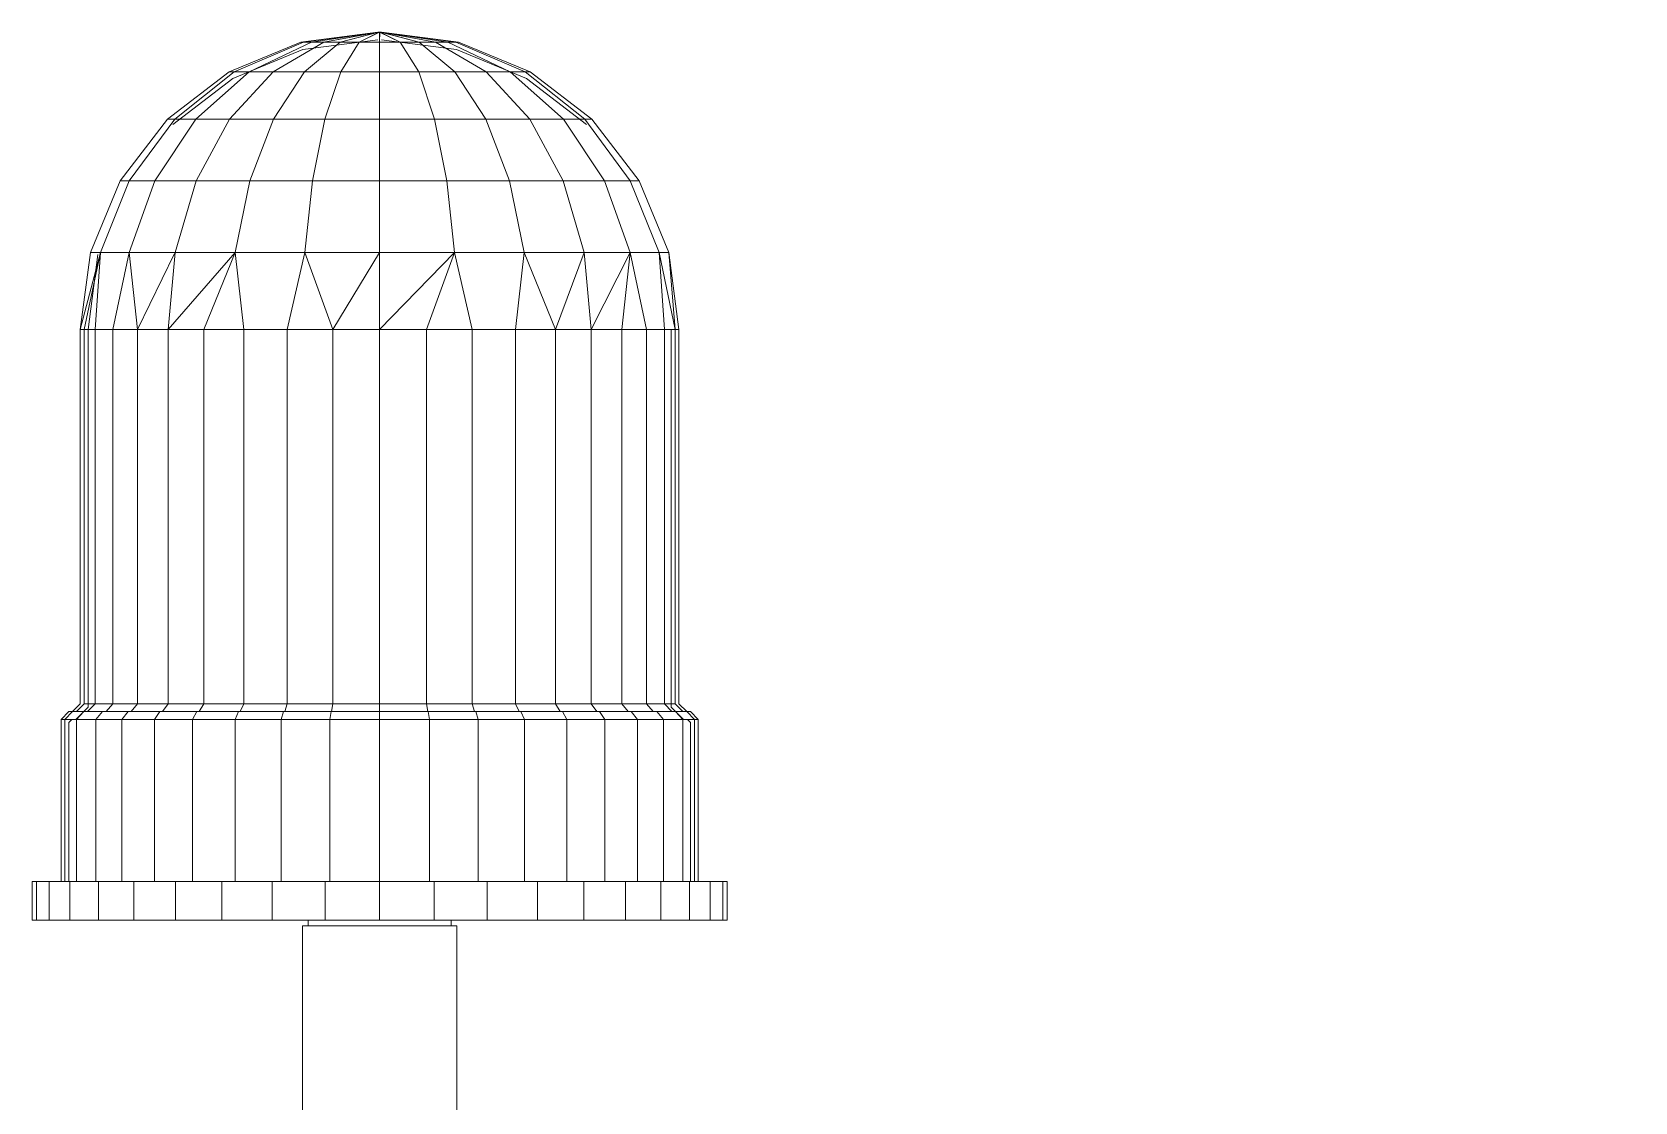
# Model space of a CAD drawing. Header units: centimetres. Extents: x -13467 to 3766, y -437 to 1921.
# Drawn here: x -3668.49 to -3626.99, y 267.59 to 295.3 of the extents above; entities that cross this region are included whole.
import ezdxf

# ---------------------------------------------------------------- set-up
doc = ezdxf.new("R2010")
doc.units = ezdxf.units.CM
doc.layers.add('M-EQPM', color=7, linetype='Continuous', lineweight=9)

# ---------------------------------------------------------------- blocks, each defined once
blk = doc.blocks.new('EQ-04-001 - EQ-04-001_dwg_Agrupar_313-1532828-Sección 1-2')
at = {"layer": 'M-EQPM', "color": 251, "true_color": 0x666666}
for p, q in [((-3117.136, 272.3), (-3117.136, 273.3)), ((-3117.025, 273.3), (-3117.136, 273.3)), ((-3117.136, 273.3), (-3117.025, 273.3)), ((-3116.695, 273.3), (-3117.025, 273.3)), ((-3117.025, 272.3), (-3117.025, 273.3)), ((-3116.155, 273.3), (-3116.695, 273.3)), ((-3116.695, 272.3), (-3116.695, 273.3)), ((-3115.417, 273.3), (-3116.155, 273.3)), ((-3116.155, 272.3), (-3116.155, 273.3)), ((-3116.155, 273.3), (-3115.417, 273.3)), ((-3114.5, 273.3), (-3115.417, 273.3)), ((-3115.417, 272.3), (-3115.417, 273.3)), ((-3113.426, 273.3), (-3114.5, 273.3)), ((-3114.5, 272.3), (-3114.5, 273.3)), ((-3112.222, 273.3), (-3113.426, 273.3)), ((-3113.426, 272.3), (-3113.426, 273.3)), ((-3110.917, 273.3), (-3112.222, 273.3)), ((-3112.222, 272.3), (-3112.222, 273.3)), ((-3109.544, 273.3), (-3110.917, 273.3)), ((-3110.917, 272.3), (-3110.917, 273.3)), ((-3109.544, 273.3), (-3108.136, 273.3)), ((-3109.544, 272.3), (-3109.544, 273.3)), ((-3109.544, 273.3), (-3108.136, 273.3)), ((-3108.136, 273.3), (-3106.728, 273.3)), ((-3108.136, 272.3), (-3108.136, 273.3)), ((-3108.136, 272.3), (-3108.136, 273.3)), ((-3108.136, 273.3), (-3106.728, 273.3)), ((-3105.355, 273.3), (-3106.728, 273.3)), ((-3106.728, 272.3), (-3106.728, 273.3)), ((-3106.728, 273.3), (-3105.355, 273.3)), ((-3104.05, 273.3), (-3105.355, 273.3)), ((-3105.355, 272.3), (-3105.355, 273.3)), ((-3102.846, 273.3), (-3104.05, 273.3)), ((-3104.05, 272.3), (-3104.05, 273.3)), ((-3101.772, 273.3), (-3102.846, 273.3)), ((-3102.846, 272.3), (-3102.846, 273.3)), ((-3100.855, 273.3), (-3101.772, 273.3)), ((-3101.772, 272.3), (-3101.772, 273.3)), ((-3100.117, 273.3), (-3100.855, 273.3)), ((-3100.855, 272.3), (-3100.855, 273.3)), ((-3099.576, 273.3), (-3100.117, 273.3)), ((-3100.117, 272.3), (-3100.117, 273.3)), ((-3099.247, 273.3), (-3099.576, 273.3)), ((-3099.576, 272.3), (-3099.576, 273.3)), ((-3099.247, 273.3), (-3099.136, 273.3)), ((-3099.136, 273.3), (-3099.247, 273.3)), ((-3099.247, 272.3), (-3099.247, 273.3)), ((-3099.136, 272.3), (-3099.136, 273.3)), ((-3117.025, 272.3), (-3117.136, 272.3)), ((-3117.025, 272.3), (-3117.136, 272.3)), ((-3117.025, 272.3), (-3116.695, 272.3)), ((-3116.695, 272.3), (-3116.155, 272.3)), ((-3116.155, 272.3), (-3115.417, 272.3)), ((-3115.417, 272.3), (-3116.155, 272.3)), ((-3115.417, 272.3), (-3116.155, 272.3)), ((-3115.417, 272.3), (-3114.5, 272.3)), ((-3114.5, 272.3), (-3113.426, 272.3)), ((-3113.426, 272.3), (-3112.222, 272.3)), ((-3112.222, 272.3), (-3110.917, 272.3)), ((-3110.917, 272.3), (-3109.544, 272.3)), ((-3109.986, 272.3), (-3109.986, 272.15)), ((-3109.986, 272.3), (-3109.986, 272.15)), ((-3109.986, 272.3), (-3109.986, 272.15)), ((-3109.544, 272.3), (-3108.136, 272.3)), ((-3108.136, 272.3), (-3109.544, 272.3)), ((-3108.136, 272.3), (-3106.728, 272.3)), ((-3106.728, 272.3), (-3105.355, 272.3)), ((-3106.286, 272.3), (-3106.286, 272.15)), ((-3106.286, 272.15), (-3106.286, 272.3)), ((-3106.286, 272.3), (-3106.286, 272.15)), ((-3105.355, 272.3), (-3104.05, 272.3)), ((-3104.05, 272.3), (-3102.846, 272.3)), ((-3102.846, 272.3), (-3101.772, 272.3)), ((-3101.772, 272.3), (-3100.855, 272.3)), ((-3100.855, 272.3), (-3100.117, 272.3)), ((-3100.117, 272.3), (-3099.576, 272.3)), ((-3099.576, 272.3), (-3099.247, 272.3)), ((-3099.247, 272.3), (-3099.136, 272.3)), ((-3099.247, 272.3), (-3099.136, 272.3)), ((-3106.136, 272.15), (-3110.136, 272.15)), ((-3110.136, 213), (-3110.136, 272.15)), ((-3110.136, 272.15), (-3106.136, 272.15)), ((-3110.136, 213), (-3110.136, 272.15)), ((-3106.136, 272.15), (-3106.136, 232.85)), ((-3106.136, 272.15), (-3106.136, 232.85)), ((-3106.136, 232.85), (-3106.136, 196.85)), ((-3106.136, 232.85), (-3076.136, 232.85)), ((-3106.136, 232.85), (-3106.136, 196.85)), ((-3076.136, 196.85), (-3076.136, 232.85)), ((-3076.136, 232.85), (-3076.136, 196.85)), ((-3076.136, 232.85), (-3076.136, 196.85)), ((-3106.136, 229.55), (-3106.636, 229.55)), ((-3106.636, 200.15), (-3106.636, 229.55)), ((-3106.636, 229.55), (-3106.136, 229.55)), ((-3106.636, 229.55), (-3106.636, 200.15)), ((-3075.636, 229.55), (-3076.136, 229.55)), ((-3075.636, 229.55), (-3076.136, 229.55)), ((-3075.636, 229.55), (-3075.636, 200.15)), ((-3075.636, 200.15), (-3075.636, 229.55)), ((-3110.136, 200.15), (-3110.136, 203)), ((-3110.136, 200.15), (-3110.136, 203)), ((-3110.136, 200.15), (-3107.136, 200.15)), ((-3110.136, 200.15), (-3107.136, 200.15)), ((-3109.986, 200), (-3109.986, 200.15)), ((-3109.986, 200), (-3109.986, 200.15)), ((-3106.136, 200.15), (-3106.636, 200.15)), ((-3106.136, 200.15), (-3106.636, 200.15)), ((-3076.136, 200.15), (-3075.636, 200.15)), ((-3075.636, 200.15), (-3076.136, 200.15)), ((-3109.986, 200), (-3107.136, 200)), ((-3109.986, 200), (-3107.136, 200)), ((-3106.136, 196.85), (-3076.136, 196.85))]:
    blk.add_line(p, q, dxfattribs=at)
at = {"layer": 'M-EQPM', "color": 251, "true_color": 0x666666, "flags": 128}
for points in [[(-3116.155, 272.3), (-3116.155, 273.3), (-3116.695, 273.3), (-3116.695, 272.3), (-3117.025, 272.3), (-3117.136, 272.3), (-3117.136, 273.3)], [(-3117.136, 272.3), (-3117.136, 273.3), (-3117.025, 273.3), (-3117.025, 272.3), (-3117.025, 273.3), (-3116.695, 273.3), (-3116.695, 272.3), (-3116.155, 272.3), (-3116.155, 273.3)], [(-3117.136, 273.3), (-3117.025, 273.3), (-3116.695, 273.3), (-3116.155, 273.3)], [(-3116.155, 273.3), (-3115.417, 273.3), (-3115.417, 272.3), (-3115.417, 273.3)], [(-3115.417, 273.3), (-3114.5, 273.3), (-3114.5, 272.3), (-3113.426, 272.3), (-3112.222, 272.3)], [(-3112.222, 273.3), (-3113.426, 273.3), (-3113.426, 272.3), (-3113.426, 273.3), (-3114.5, 273.3), (-3114.5, 272.3), (-3115.417, 272.3)], [(-3115.417, 273.3), (-3114.5, 273.3), (-3113.426, 273.3), (-3112.222, 273.3)], [(-3112.222, 272.3), (-3112.222, 273.3), (-3110.917, 273.3), (-3110.917, 272.3), (-3109.544, 272.3)], [(-3109.544, 273.3), (-3109.544, 272.3), (-3109.544, 273.3), (-3110.917, 273.3), (-3110.917, 272.3), (-3112.222, 272.3), (-3112.222, 273.3)], [(-3112.222, 273.3), (-3110.917, 273.3), (-3109.544, 273.3)], [(-3109.544, 272.3), (-3108.136, 272.3), (-3108.136, 273.3), (-3109.544, 273.3)], [(-3108.136, 273.3), (-3106.728, 273.3), (-3106.728, 272.3), (-3106.728, 273.3), (-3105.355, 273.3), (-3105.355, 272.3)], [(-3105.355, 273.3), (-3105.355, 272.3), (-3106.728, 272.3), (-3108.136, 272.3)], [(-3105.355, 273.3), (-3104.05, 273.3), (-3102.846, 273.3), (-3101.772, 273.3)], [(-3105.355, 272.3), (-3104.05, 272.3), (-3102.846, 272.3), (-3101.772, 272.3), (-3101.772, 273.3)], [(-3101.772, 272.3), (-3101.772, 273.3), (-3102.846, 273.3), (-3102.846, 272.3), (-3102.846, 273.3), (-3104.05, 273.3), (-3104.05, 272.3), (-3104.05, 273.3), (-3105.355, 273.3)], [(-3101.772, 273.3), (-3100.855, 273.3), (-3100.117, 273.3)], [(-3101.772, 273.3), (-3100.855, 273.3), (-3100.855, 272.3), (-3100.855, 273.3), (-3100.117, 273.3)], [(-3100.117, 273.3), (-3099.576, 273.3), (-3099.247, 273.3), (-3099.136, 273.3)], [(-3100.117, 273.3), (-3100.117, 272.3), (-3099.576, 272.3), (-3099.247, 272.3), (-3099.247, 273.3), (-3099.136, 273.3), (-3099.136, 272.3)], [(-3099.136, 273.3), (-3099.136, 272.3), (-3099.247, 272.3), (-3099.247, 273.3), (-3099.576, 273.3), (-3099.576, 272.3), (-3099.576, 273.3), (-3100.117, 273.3), (-3100.117, 272.3)], [(-3116.155, 272.3), (-3116.695, 272.3), (-3117.025, 272.3), (-3117.136, 272.3)], [(-3112.222, 272.3), (-3113.426, 272.3), (-3114.5, 272.3), (-3115.417, 272.3)], [(-3109.544, 272.3), (-3110.917, 272.3), (-3112.222, 272.3)], [(-3105.355, 272.3), (-3106.728, 272.3), (-3108.136, 272.3)], [(-3101.772, 272.3), (-3102.846, 272.3), (-3104.05, 272.3), (-3105.355, 272.3)], [(-3100.117, 272.3), (-3100.855, 272.3), (-3101.772, 272.3)], [(-3100.117, 272.3), (-3100.855, 272.3), (-3101.772, 272.3)], [(-3099.136, 272.3), (-3099.247, 272.3), (-3099.576, 272.3), (-3100.117, 272.3)], [(-3110.136, 213), (-3110.136, 272.15), (-3106.136, 272.15), (-3106.136, 232.85)], [(-3106.136, 196.85), (-3106.136, 232.85), (-3076.136, 232.85), (-3106.136, 232.85)], [(-3106.136, 229.55), (-3106.636, 229.55), (-3106.636, 200.15), (-3106.136, 200.15)], [(-3076.136, 229.55), (-3075.636, 229.55), (-3075.636, 200.15), (-3076.136, 200.15)], [(-3107.136, 200.15), (-3110.136, 200.15), (-3110.136, 203)], [(-3107.136, 200), (-3109.986, 200), (-3109.986, 200.15)]]:
    blk.add_lwpolyline(points, dxfattribs=at)
blk.add_lwpolyline([(-3076.136, 196.85), (-3106.136, 196.85)], close=True, dxfattribs=at)
blk = doc.blocks.new('EQ-04-001 - EQ-04-001_dwg_Agrupar_315-1532829-Sección 1-2')
at = {"layer": 'M-EQPM', "color": 136, "true_color": 0x007f7f}
for p, q in [((-3110.179, 295.038), (-3108.185, 295.3)), ((-3110.127, 294.844), (-3108.185, 295.1)), ((-3110.109, 295.038), (-3108.185, 295.3)), ((-3110.109, 295.038), (-3108.177, 295.3)), ((-3110.109, 295.038), (-3108.185, 295.3)), ((-3109.905, 295.038), (-3108.176, 295.3)), ((-3108.18, 295.3), (-3109.905, 295.038)), ((-3108.18, 295.3), (-3109.905, 295.038)), ((-3109.905, 295.038), (-3108.176, 295.3)), ((-3109.58, 295.038), (-3108.176, 295.3)), ((-3109.157, 295.038), (-3108.158, 295.3)), ((-3109.157, 295.038), (-3108.165, 295.3)), ((-3108.665, 295.038), (-3108.136, 295.3)), ((-3107.607, 295.038), (-3108.136, 295.3)), ((-3108.136, 295.038), (-3108.136, 295.3)), ((-3107.114, 295.038), (-3108.113, 295.3)), ((-3108.106, 295.3), (-3107.114, 295.038)), ((-3106.691, 295.038), (-3108.1, 295.3)), ((-3106.691, 295.038), (-3108.095, 295.3)), ((-3106.367, 295.038), (-3108.095, 295.3)), ((-3106.162, 295.038), (-3108.095, 295.3)), ((-3108.091, 295.3), (-3106.367, 295.038)), ((-3106.162, 295.038), (-3108.088, 295.3)), ((-3106.093, 295.038), (-3108.086, 295.3)), ((-3106.162, 295.038), (-3108.086, 295.3)), ((-3106.162, 295.038), (-3108.086, 295.3)), ((-3106.145, 294.844), (-3108.086, 295.1)), ((-3112.036, 294.268), (-3110.179, 295.038)), ((-3111.936, 294.095), (-3110.127, 294.844)), ((-3111.903, 294.268), (-3110.109, 295.038)), ((-3111.513, 294.268), (-3109.905, 295.038)), ((-3110.893, 294.268), (-3109.58, 295.038)), ((-3110.179, 295.038), (-3110.109, 295.038)), ((-3110.179, 295.038), (-3110.109, 295.038)), ((-3110.109, 295.038), (-3109.905, 295.038)), ((-3110.086, 294.268), (-3109.157, 295.038)), ((-3109.905, 295.038), (-3109.58, 295.038)), ((-3109.58, 295.038), (-3109.905, 295.038)), ((-3109.905, 295.038), (-3109.58, 295.038)), ((-3109.58, 295.038), (-3109.157, 295.038)), ((-3109.157, 295.038), (-3108.665, 295.038)), ((-3109.145, 294.268), (-3108.665, 295.038)), ((-3108.665, 295.038), (-3108.136, 295.038)), ((-3108.136, 294.268), (-3108.136, 295.038)), ((-3108.136, 295.038), (-3107.607, 295.038)), ((-3107.126, 294.268), (-3107.607, 295.038)), ((-3107.607, 295.038), (-3107.114, 295.038)), ((-3107.114, 295.038), (-3107.607, 295.038)), ((-3107.607, 295.038), (-3107.114, 295.038)), ((-3106.186, 294.268), (-3107.114, 295.038)), ((-3107.114, 295.038), (-3106.691, 295.038)), ((-3106.186, 294.268), (-3107.114, 295.038)), ((-3107.114, 295.038), (-3106.691, 295.038)), ((-3107.114, 295.038), (-3106.186, 294.268)), ((-3106.691, 295.038), (-3107.114, 295.038)), ((-3105.378, 294.268), (-3106.691, 295.038)), ((-3106.691, 295.038), (-3106.367, 295.038)), ((-3106.691, 295.038), (-3105.378, 294.268)), ((-3105.378, 294.268), (-3106.691, 295.038)), ((-3104.758, 294.268), (-3106.367, 295.038)), ((-3106.367, 295.038), (-3106.162, 295.038)), ((-3104.369, 294.268), (-3106.162, 295.038)), ((-3106.162, 295.038), (-3106.093, 295.038)), ((-3106.093, 295.038), (-3106.162, 295.038)), ((-3106.093, 295.038), (-3106.162, 295.038)), ((-3104.336, 294.095), (-3106.145, 294.844)), ((-3104.236, 294.268), (-3106.093, 295.038)), ((-3113.63, 293.045), (-3112.036, 294.268)), ((-3113.443, 293.045), (-3111.903, 294.268)), ((-3113.443, 293.045), (-3111.903, 294.268)), ((-3112.894, 293.045), (-3111.513, 294.268)), ((-3111.513, 294.268), (-3112.894, 293.045)), ((-3112.036, 294.268), (-3111.903, 294.268)), ((-3112.021, 293.045), (-3110.893, 294.268)), ((-3111.903, 294.268), (-3111.513, 294.268)), ((-3111.513, 294.268), (-3111.903, 294.268)), ((-3111.513, 294.268), (-3110.893, 294.268)), ((-3110.893, 294.268), (-3111.513, 294.268)), ((-3110.893, 294.268), (-3111.513, 294.268)), ((-3110.893, 294.268), (-3110.086, 294.268)), ((-3110.086, 294.268), (-3110.893, 294.268)), ((-3110.883, 293.045), (-3110.086, 294.268)), ((-3110.086, 294.268), (-3109.145, 294.268)), ((-3109.558, 293.045), (-3109.145, 294.268)), ((-3109.145, 294.268), (-3109.558, 293.045)), ((-3109.145, 294.268), (-3108.136, 294.268)), ((-3108.136, 293.045), (-3108.136, 294.268)), ((-3108.136, 294.268), (-3107.126, 294.268)), ((-3108.136, 294.268), (-3107.126, 294.268)), ((-3107.126, 294.268), (-3108.136, 294.268)), ((-3106.714, 293.045), (-3107.126, 294.268)), ((-3107.126, 294.268), (-3106.186, 294.268)), ((-3106.714, 293.045), (-3107.126, 294.268)), ((-3106.714, 293.045), (-3107.126, 294.268)), ((-3105.388, 293.045), (-3106.186, 294.268)), ((-3106.186, 294.268), (-3105.378, 294.268)), ((-3105.378, 294.268), (-3106.186, 294.268)), ((-3106.186, 294.268), (-3105.378, 294.268)), ((-3104.25, 293.045), (-3105.378, 294.268)), ((-3105.378, 294.268), (-3104.758, 294.268)), ((-3105.378, 294.268), (-3104.758, 294.268)), ((-3104.758, 294.268), (-3105.378, 294.268)), ((-3103.377, 293.045), (-3104.758, 294.268)), ((-3104.758, 294.268), (-3104.369, 294.268)), ((-3104.758, 294.268), (-3103.377, 293.045)), ((-3104.369, 294.268), (-3104.758, 294.268)), ((-3104.369, 294.268), (-3104.758, 294.268)), ((-3103.377, 293.045), (-3104.758, 294.268)), ((-3102.828, 293.045), (-3104.369, 294.268)), ((-3104.369, 294.268), (-3104.236, 294.268)), ((-3102.828, 293.045), (-3104.369, 294.268)), ((-3104.369, 294.268), (-3104.236, 294.268)), ((-3102.641, 293.045), (-3104.236, 294.268)), ((-3113.489, 292.903), (-3111.936, 294.095)), ((-3102.782, 292.903), (-3104.336, 294.095)), ((-3114.854, 291.45), (-3113.63, 293.045)), ((-3114.625, 291.45), (-3113.443, 293.045)), ((-3113.443, 293.045), (-3114.625, 291.45)), ((-3113.443, 293.045), (-3114.625, 291.45)), ((-3113.954, 291.45), (-3112.894, 293.045)), ((-3113.445, 293.045), (-3113.63, 293.045)), ((-3113.445, 293.045), (-3113.63, 293.045)), ((-3113.443, 293.045), (-3112.894, 293.045)), ((-3112.894, 293.045), (-3112.021, 293.045)), ((-3112.886, 291.45), (-3112.021, 293.045)), ((-3112.021, 293.045), (-3110.883, 293.045)), ((-3111.495, 291.45), (-3110.883, 293.045)), ((-3110.883, 293.045), (-3109.558, 293.045)), ((-3109.875, 291.45), (-3109.558, 293.045)), ((-3109.558, 293.045), (-3108.136, 293.045)), ((-3108.136, 293.045), (-3109.558, 293.045)), ((-3109.558, 293.045), (-3108.136, 293.045)), ((-3108.136, 291.45), (-3108.136, 293.045)), ((-3108.136, 293.045), (-3106.714, 293.045)), ((-3108.136, 291.45), (-3108.136, 293.045)), ((-3108.136, 293.045), (-3108.136, 291.45)), ((-3106.397, 291.45), (-3106.714, 293.045)), ((-3106.714, 293.045), (-3105.388, 293.045)), ((-3105.388, 293.045), (-3106.714, 293.045)), ((-3105.388, 293.045), (-3106.714, 293.045)), ((-3104.777, 291.45), (-3105.388, 293.045)), ((-3105.388, 293.045), (-3104.25, 293.045)), ((-3103.385, 291.45), (-3104.25, 293.045)), ((-3104.25, 293.045), (-3103.377, 293.045)), ((-3102.317, 291.45), (-3103.377, 293.045)), ((-3103.377, 293.045), (-3102.828, 293.045)), ((-3103.377, 293.045), (-3102.828, 293.045)), ((-3102.317, 291.45), (-3103.377, 293.045)), ((-3101.646, 291.45), (-3102.828, 293.045)), ((-3102.828, 293.045), (-3102.641, 293.045)), ((-3101.417, 291.45), (-3102.641, 293.045)), ((-3115.623, 289.593), (-3114.854, 291.45)), ((-3115.623, 289.593), (-3114.854, 291.45)), ((-3115.368, 289.593), (-3114.625, 291.45)), ((-3114.625, 291.45), (-3115.368, 289.593)), ((-3114.625, 291.45), (-3114.854, 291.45)), ((-3114.625, 291.45), (-3113.954, 291.45)), ((-3113.954, 291.45), (-3114.625, 291.45)), ((-3114.625, 291.45), (-3113.954, 291.45)), ((-3113.954, 291.45), (-3114.62, 289.593)), ((-3113.954, 291.45), (-3114.62, 289.593)), ((-3113.954, 291.45), (-3112.886, 291.45)), ((-3112.886, 291.45), (-3113.43, 289.593)), ((-3112.886, 291.45), (-3111.495, 291.45)), ((-3111.495, 291.45), (-3111.88, 289.593)), ((-3111.495, 291.45), (-3109.875, 291.45)), ((-3109.875, 291.45), (-3111.495, 291.45)), ((-3109.875, 291.45), (-3111.495, 291.45)), ((-3109.875, 291.45), (-3110.074, 289.593)), ((-3110.074, 289.593), (-3109.875, 291.45)), ((-3110.074, 289.593), (-3109.875, 291.45)), ((-3109.875, 291.45), (-3108.136, 291.45)), ((-3108.136, 291.45), (-3108.136, 289.593)), ((-3108.136, 291.45), (-3106.397, 291.45)), ((-3108.136, 291.45), (-3108.136, 289.593)), ((-3106.397, 291.45), (-3108.136, 291.45)), ((-3108.136, 291.45), (-3106.397, 291.45)), ((-3106.397, 291.45), (-3106.198, 289.593)), ((-3106.397, 291.45), (-3104.777, 291.45)), ((-3106.198, 289.593), (-3106.397, 291.45)), ((-3104.777, 291.45), (-3106.397, 291.45)), ((-3106.397, 291.45), (-3104.777, 291.45)), ((-3104.777, 291.45), (-3104.392, 289.593)), ((-3104.777, 291.45), (-3103.385, 291.45)), ((-3103.385, 291.45), (-3102.841, 289.593)), ((-3103.385, 291.45), (-3102.317, 291.45)), ((-3103.385, 291.45), (-3102.841, 289.593)), ((-3102.317, 291.45), (-3103.385, 291.45)), ((-3103.385, 291.45), (-3102.317, 291.45)), ((-3101.651, 289.593), (-3102.317, 291.45)), ((-3102.317, 291.45), (-3101.646, 291.45)), ((-3102.317, 291.45), (-3101.651, 289.593)), ((-3101.646, 291.45), (-3102.317, 291.45)), ((-3101.646, 291.45), (-3102.317, 291.45)), ((-3100.903, 289.593), (-3101.646, 291.45)), ((-3101.646, 291.45), (-3101.417, 291.45)), ((-3100.648, 289.593), (-3101.417, 291.45)), ((-3115.886, 287.6), (-3115.623, 289.593)), ((-3115.886, 287.6), (-3115.368, 289.593)), ((-3115.886, 287.6), (-3115.368, 289.593)), ((-3115.79, 287.6), (-3115.368, 289.593)), ((-3115.368, 289.593), (-3115.79, 287.6)), ((-3115.79, 287.6), (-3115.368, 289.593)), ((-3115.43, 289.541), (-3115.686, 287.6)), ((-3115.368, 289.593), (-3115.623, 289.593)), ((-3115.368, 289.593), (-3115.623, 289.593)), ((-3115.506, 287.6), (-3115.368, 289.593)), ((-3115.506, 287.6), (-3115.368, 289.593)), ((-3115.368, 289.593), (-3115.506, 287.6)), ((-3115.368, 289.593), (-3114.62, 289.593)), ((-3115.041, 287.6), (-3114.62, 289.593)), ((-3114.62, 289.593), (-3115.041, 287.6)), ((-3114.406, 287.6), (-3114.62, 289.593)), ((-3114.62, 289.593), (-3113.43, 289.593)), ((-3114.62, 289.593), (-3114.406, 287.6)), ((-3114.406, 287.6), (-3113.445, 289.564)), ((-3113.616, 287.6), (-3113.43, 289.593)), ((-3113.616, 287.6), (-3111.88, 289.593)), ((-3113.616, 287.6), (-3113.43, 289.593)), ((-3113.616, 287.6), (-3111.88, 289.593)), ((-3111.88, 289.593), (-3113.616, 287.6)), ((-3113.43, 289.593), (-3111.88, 289.593)), ((-3112.691, 287.6), (-3111.88, 289.593)), ((-3111.88, 289.593), (-3112.691, 287.6)), ((-3111.88, 289.593), (-3112.691, 287.6)), ((-3111.654, 287.6), (-3111.88, 289.593)), ((-3111.88, 289.593), (-3110.074, 289.593)), ((-3111.654, 287.6), (-3111.88, 289.593)), ((-3110.531, 287.6), (-3110.074, 289.593)), ((-3110.531, 287.6), (-3110.074, 289.593)), ((-3110.531, 287.6), (-3110.074, 289.593)), ((-3109.348, 287.6), (-3110.074, 289.593)), ((-3110.074, 289.593), (-3108.136, 289.593)), ((-3108.136, 289.593), (-3110.074, 289.593)), ((-3110.074, 289.593), (-3109.348, 287.6)), ((-3110.074, 289.593), (-3109.348, 287.6)), ((-3109.348, 287.6), (-3108.136, 289.593)), ((-3108.136, 289.593), (-3109.348, 287.6)), ((-3109.348, 287.6), (-3108.136, 289.593)), ((-3108.136, 287.6), (-3108.136, 289.593)), ((-3108.136, 287.6), (-3106.198, 289.593)), ((-3108.136, 289.593), (-3106.198, 289.593)), ((-3108.136, 287.6), (-3108.136, 289.593)), ((-3108.136, 289.593), (-3106.198, 289.593)), ((-3108.136, 287.6), (-3106.198, 289.593)), ((-3106.198, 289.593), (-3108.136, 287.6)), ((-3108.136, 287.6), (-3108.136, 289.593)), ((-3108.136, 289.593), (-3106.198, 289.593)), ((-3106.923, 287.6), (-3106.198, 289.593)), ((-3106.198, 289.593), (-3106.923, 287.6)), ((-3106.198, 289.593), (-3106.923, 287.6)), ((-3105.741, 287.6), (-3106.198, 289.593)), ((-3106.198, 289.593), (-3104.392, 289.593)), ((-3105.741, 287.6), (-3106.198, 289.593)), ((-3105.741, 287.6), (-3106.198, 289.593)), ((-3104.617, 287.6), (-3104.392, 289.593)), ((-3104.617, 287.6), (-3104.392, 289.593)), ((-3103.58, 287.6), (-3104.392, 289.593)), ((-3104.392, 289.593), (-3102.841, 289.593)), ((-3104.392, 289.593), (-3103.58, 287.6)), ((-3104.392, 289.593), (-3103.58, 287.6)), ((-3103.58, 287.6), (-3102.841, 289.593)), ((-3102.656, 287.6), (-3102.841, 289.593)), ((-3102.841, 289.593), (-3101.651, 289.593)), ((-3102.656, 287.6), (-3102.841, 289.593)), ((-3102.656, 287.6), (-3101.651, 289.593)), ((-3101.866, 287.6), (-3101.651, 289.593)), ((-3101.651, 289.593), (-3101.866, 287.6)), ((-3101.23, 287.6), (-3101.651, 289.593)), ((-3101.651, 289.593), (-3100.903, 289.593)), ((-3101.651, 289.593), (-3101.23, 287.6)), ((-3100.481, 287.6), (-3100.903, 289.593)), ((-3100.765, 287.6), (-3100.903, 289.593)), ((-3100.903, 289.593), (-3100.648, 289.593)), ((-3100.765, 287.6), (-3100.903, 289.593)), ((-3100.903, 289.593), (-3100.481, 287.6)), ((-3100.481, 287.6), (-3100.903, 289.593)), ((-3100.386, 287.6), (-3100.648, 289.593)), ((-3100.481, 287.6), (-3100.648, 289.593)), ((-3100.648, 289.593), (-3100.386, 287.6)), ((-3115.886, 277.9), (-3115.886, 287.6)), ((-3115.79, 287.6), (-3115.886, 287.6)), ((-3115.886, 287.6), (-3115.886, 277.9)), ((-3115.79, 277.9), (-3115.79, 287.6)), ((-3115.506, 287.6), (-3115.79, 287.6)), ((-3115.686, 287.6), (-3115.686, 277.817)), ((-3115.506, 277.9), (-3115.506, 287.6)), ((-3115.041, 287.6), (-3115.506, 287.6)), ((-3115.041, 287.6), (-3115.506, 287.6)), ((-3115.506, 287.6), (-3115.041, 287.6)), ((-3115.041, 277.9), (-3115.041, 287.6)), ((-3114.406, 287.6), (-3115.041, 287.6)), ((-3114.406, 277.9), (-3114.406, 287.6)), ((-3113.616, 287.6), (-3114.406, 287.6)), ((-3114.406, 287.6), (-3113.616, 287.6)), ((-3113.616, 277.9), (-3113.616, 287.6)), ((-3112.691, 287.6), (-3113.616, 287.6)), ((-3112.691, 287.6), (-3113.616, 287.6)), ((-3112.691, 277.9), (-3112.691, 287.6)), ((-3111.654, 287.6), (-3112.691, 287.6)), ((-3112.691, 287.6), (-3111.654, 287.6)), ((-3111.654, 277.9), (-3111.654, 287.6)), ((-3110.531, 287.6), (-3111.654, 287.6)), ((-3111.654, 287.6), (-3110.531, 287.6)), ((-3110.531, 277.9), (-3110.531, 287.6)), ((-3109.348, 287.6), (-3110.531, 287.6)), ((-3109.348, 287.6), (-3110.531, 287.6)), ((-3109.348, 277.9), (-3109.348, 287.6)), ((-3109.348, 287.6), (-3108.136, 287.6)), ((-3109.348, 287.6), (-3108.136, 287.6)), ((-3109.348, 287.6), (-3109.348, 277.9)), ((-3108.136, 277.9), (-3108.136, 287.6)), ((-3106.923, 287.6), (-3108.136, 287.6)), ((-3108.136, 277.9), (-3108.136, 287.6)), ((-3106.923, 287.6), (-3108.136, 287.6)), ((-3106.923, 277.9), (-3106.923, 287.6)), ((-3105.741, 287.6), (-3106.923, 287.6)), ((-3106.923, 287.6), (-3105.741, 287.6)), ((-3105.741, 277.9), (-3105.741, 287.6)), ((-3104.617, 287.6), (-3105.741, 287.6)), ((-3104.617, 287.6), (-3105.741, 287.6)), ((-3104.617, 277.9), (-3104.617, 287.6)), ((-3103.58, 287.6), (-3104.617, 287.6)), ((-3103.58, 287.6), (-3104.617, 287.6)), ((-3103.58, 277.9), (-3103.58, 287.6)), ((-3102.656, 287.6), (-3103.58, 287.6)), ((-3103.58, 287.6), (-3102.656, 287.6)), ((-3102.656, 277.9), (-3102.656, 287.6)), ((-3101.866, 287.6), (-3102.656, 287.6)), ((-3101.866, 287.6), (-3102.656, 287.6)), ((-3101.866, 277.9), (-3101.866, 287.6)), ((-3101.23, 287.6), (-3101.866, 287.6)), ((-3101.23, 277.9), (-3101.23, 287.6)), ((-3100.765, 287.6), (-3101.23, 287.6)), ((-3100.765, 287.6), (-3101.23, 287.6)), ((-3101.23, 287.6), (-3100.765, 287.6)), ((-3100.765, 277.9), (-3100.765, 287.6)), ((-3100.481, 287.6), (-3100.765, 287.6)), ((-3100.586, 287.6), (-3100.586, 277.817)), ((-3100.481, 277.9), (-3100.481, 287.6)), ((-3100.386, 287.6), (-3100.481, 287.6)), ((-3100.386, 277.9), (-3100.386, 287.6)), ((-3100.386, 287.6), (-3100.386, 277.9)), ((-3116.386, 277.5), (-3116.186, 277.7)), ((-3116.186, 277.7), (-3116.386, 277.5)), ((-3116.284, 277.5), (-3116.087, 277.7)), ((-3116.284, 277.5), (-3116.087, 277.7)), ((-3116.087, 277.7), (-3116.186, 277.7)), ((-3116.186, 277.7), (-3116.087, 277.7)), ((-3115.792, 277.7), (-3116.087, 277.7)), ((-3115.792, 277.7), (-3116.087, 277.7)), ((-3116.086, 277.7), (-3115.886, 277.9)), ((-3115.886, 277.9), (-3116.086, 277.7)), ((-3115.886, 277.9), (-3116.086, 277.7)), ((-3116.086, 277.7), (-3115.988, 277.7)), ((-3116.086, 277.7), (-3115.988, 277.7)), ((-3115.686, 277.817), (-3116.003, 277.5)), ((-3115.988, 277.7), (-3115.79, 277.9)), ((-3115.988, 277.7), (-3115.79, 277.9)), ((-3115.988, 277.7), (-3115.697, 277.7)), ((-3115.982, 277.5), (-3115.792, 277.7)), ((-3115.982, 277.5), (-3115.792, 277.7)), ((-3115.308, 277.7), (-3115.792, 277.7)), ((-3115.308, 277.7), (-3115.792, 277.7)), ((-3115.792, 277.7), (-3115.308, 277.7)), ((-3115.506, 277.9), (-3115.79, 277.9)), ((-3115.697, 277.7), (-3115.506, 277.9)), ((-3115.697, 277.7), (-3115.506, 277.9)), ((-3115.697, 277.7), (-3115.219, 277.7)), ((-3115.041, 277.9), (-3115.506, 277.9)), ((-3115.506, 277.9), (-3115.041, 277.9)), ((-3115.041, 277.9), (-3115.506, 277.9)), ((-3115.487, 277.5), (-3115.308, 277.7)), ((-3115.308, 277.7), (-3115.487, 277.5)), ((-3114.648, 277.7), (-3115.308, 277.7)), ((-3114.648, 277.7), (-3115.308, 277.7)), ((-3115.219, 277.7), (-3115.041, 277.9)), ((-3115.041, 277.9), (-3115.219, 277.7)), ((-3115.219, 277.7), (-3114.567, 277.7)), ((-3114.406, 277.9), (-3115.041, 277.9)), ((-3114.81, 277.5), (-3114.648, 277.7)), ((-3114.81, 277.5), (-3114.648, 277.7)), ((-3113.828, 277.7), (-3114.648, 277.7)), ((-3113.828, 277.7), (-3114.648, 277.7)), ((-3114.567, 277.7), (-3114.406, 277.9)), ((-3114.567, 277.7), (-3113.757, 277.7)), ((-3113.616, 277.9), (-3114.406, 277.9)), ((-3114.406, 277.9), (-3113.616, 277.9)), ((-3113.969, 277.5), (-3113.828, 277.7)), ((-3113.969, 277.5), (-3113.828, 277.7)), ((-3112.867, 277.7), (-3113.828, 277.7)), ((-3113.757, 277.7), (-3113.616, 277.9)), ((-3113.757, 277.7), (-3113.616, 277.9)), ((-3112.691, 277.9), (-3113.616, 277.9)), ((-3112.985, 277.5), (-3112.867, 277.7)), ((-3111.79, 277.7), (-3112.867, 277.7)), ((-3112.809, 277.7), (-3112.691, 277.9)), ((-3111.654, 277.9), (-3112.691, 277.9)), ((-3111.881, 277.5), (-3111.79, 277.7)), ((-3111.881, 277.5), (-3111.79, 277.7)), ((-3110.623, 277.7), (-3111.79, 277.7)), ((-3110.623, 277.7), (-3111.79, 277.7)), ((-3111.745, 277.7), (-3111.654, 277.9)), ((-3111.654, 277.9), (-3111.745, 277.7)), ((-3110.531, 277.9), (-3111.654, 277.9)), ((-3110.685, 277.5), (-3110.623, 277.7)), ((-3110.623, 277.7), (-3110.685, 277.5)), ((-3110.623, 277.7), (-3109.395, 277.7)), ((-3109.395, 277.7), (-3110.623, 277.7)), ((-3109.395, 277.7), (-3110.623, 277.7)), ((-3110.592, 277.7), (-3110.531, 277.9)), ((-3110.592, 277.7), (-3110.531, 277.9)), ((-3110.531, 277.9), (-3109.348, 277.9)), ((-3110.531, 277.9), (-3109.348, 277.9)), ((-3109.348, 277.9), (-3110.531, 277.9)), ((-3109.426, 277.5), (-3109.395, 277.7)), ((-3109.426, 277.5), (-3109.395, 277.7)), ((-3109.395, 277.7), (-3108.136, 277.7)), ((-3108.136, 277.7), (-3109.395, 277.7)), ((-3109.379, 277.7), (-3109.348, 277.9)), ((-3109.348, 277.9), (-3109.379, 277.7)), ((-3109.348, 277.9), (-3108.136, 277.9)), ((-3108.136, 277.7), (-3108.136, 277.9)), ((-3106.923, 277.9), (-3108.136, 277.9)), ((-3108.136, 277.7), (-3108.136, 277.9)), ((-3106.876, 277.7), (-3108.136, 277.7)), ((-3108.136, 277.5), (-3108.136, 277.7)), ((-3108.136, 277.7), (-3108.136, 277.5)), ((-3106.892, 277.7), (-3106.923, 277.9)), ((-3105.741, 277.9), (-3106.923, 277.9)), ((-3105.648, 277.7), (-3106.876, 277.7)), ((-3106.845, 277.5), (-3106.876, 277.7)), ((-3105.679, 277.7), (-3105.741, 277.9)), ((-3104.617, 277.9), (-3105.741, 277.9)), ((-3105.679, 277.7), (-3105.741, 277.9)), ((-3104.481, 277.7), (-3105.648, 277.7)), ((-3105.586, 277.5), (-3105.648, 277.7)), ((-3105.586, 277.5), (-3105.648, 277.7)), ((-3104.527, 277.7), (-3104.617, 277.9)), ((-3103.58, 277.9), (-3104.617, 277.9)), ((-3103.58, 277.9), (-3104.617, 277.9)), ((-3104.617, 277.9), (-3104.527, 277.7)), ((-3103.404, 277.7), (-3104.481, 277.7)), ((-3104.39, 277.5), (-3104.481, 277.7)), ((-3103.463, 277.7), (-3103.58, 277.9)), ((-3102.656, 277.9), (-3103.58, 277.9)), ((-3103.58, 277.9), (-3102.656, 277.9)), ((-3102.444, 277.7), (-3103.404, 277.7)), ((-3103.287, 277.5), (-3103.404, 277.7)), ((-3103.287, 277.5), (-3103.404, 277.7)), ((-3102.444, 277.7), (-3103.404, 277.7)), ((-3102.514, 277.7), (-3102.656, 277.9)), ((-3101.866, 277.9), (-3102.656, 277.9)), ((-3102.514, 277.7), (-3102.656, 277.9)), ((-3102.514, 277.7), (-3101.704, 277.7)), ((-3101.623, 277.7), (-3102.444, 277.7)), ((-3102.302, 277.5), (-3102.444, 277.7)), ((-3102.444, 277.7), (-3102.302, 277.5)), ((-3101.623, 277.7), (-3102.444, 277.7)), ((-3101.704, 277.7), (-3101.866, 277.9)), ((-3101.23, 277.9), (-3101.866, 277.9)), ((-3101.704, 277.7), (-3101.052, 277.7)), ((-3100.963, 277.7), (-3101.623, 277.7)), ((-3101.461, 277.5), (-3101.623, 277.7)), ((-3100.963, 277.7), (-3101.623, 277.7)), ((-3101.052, 277.7), (-3101.23, 277.9)), ((-3100.765, 277.9), (-3101.23, 277.9)), ((-3100.765, 277.9), (-3101.23, 277.9)), ((-3101.23, 277.9), (-3101.052, 277.7)), ((-3101.23, 277.9), (-3100.765, 277.9)), ((-3101.052, 277.7), (-3100.575, 277.7)), ((-3100.48, 277.7), (-3100.963, 277.7)), ((-3100.785, 277.5), (-3100.963, 277.7)), ((-3100.785, 277.5), (-3100.963, 277.7)), ((-3100.575, 277.7), (-3100.765, 277.9)), ((-3100.481, 277.9), (-3100.765, 277.9)), ((-3100.575, 277.7), (-3100.765, 277.9)), ((-3100.586, 277.817), (-3100.269, 277.5)), ((-3100.575, 277.7), (-3100.284, 277.7)), ((-3100.284, 277.7), (-3100.481, 277.9)), ((-3100.481, 277.9), (-3100.284, 277.7)), ((-3100.185, 277.7), (-3100.48, 277.7)), ((-3100.29, 277.5), (-3100.48, 277.7)), ((-3100.186, 277.7), (-3100.386, 277.9)), ((-3100.284, 277.7), (-3100.186, 277.7)), ((-3100.186, 277.7), (-3100.284, 277.7)), ((-3100.185, 277.7), (-3100.086, 277.7)), ((-3100.086, 277.7), (-3100.185, 277.7)), ((-3099.987, 277.5), (-3100.185, 277.7)), ((-3099.987, 277.5), (-3100.185, 277.7)), ((-3099.886, 277.5), (-3100.086, 277.7)), ((-3116.386, 273.3), (-3116.386, 277.5)), ((-3116.284, 277.5), (-3116.386, 277.5)), ((-3116.386, 277.5), (-3116.386, 273.3)), ((-3116.284, 273.3), (-3116.284, 277.5)), ((-3115.982, 277.5), (-3116.284, 277.5)), ((-3116.103, 277.5), (-3116.186, 277.417)), ((-3116.186, 277.417), (-3116.186, 273.3)), ((-3116.005, 277.5), (-3116.103, 277.5)), ((-3116.005, 277.5), (-3116.103, 277.5)), ((-3115.906, 277.5), (-3116.003, 277.5)), ((-3115.982, 273.3), (-3115.982, 277.5)), ((-3115.487, 277.5), (-3115.982, 277.5)), ((-3115.487, 277.5), (-3115.982, 277.5)), ((-3115.843, 277.5), (-3115.713, 277.5)), ((-3115.487, 273.3), (-3115.487, 277.5)), ((-3114.81, 277.5), (-3115.487, 277.5)), ((-3115.487, 273.3), (-3115.487, 277.5)), ((-3115.487, 277.5), (-3114.81, 277.5)), ((-3114.81, 273.3), (-3114.81, 277.5)), ((-3113.969, 277.5), (-3114.81, 277.5)), ((-3114.81, 277.5), (-3114.81, 273.3)), ((-3114.81, 277.5), (-3113.969, 277.5)), ((-3113.969, 273.3), (-3113.969, 277.5)), ((-3112.985, 277.5), (-3113.969, 277.5)), ((-3113.969, 277.5), (-3113.969, 273.3)), ((-3113.969, 277.5), (-3112.985, 277.5)), ((-3112.985, 273.3), (-3112.985, 277.5)), ((-3111.881, 277.5), (-3112.985, 277.5)), ((-3112.985, 277.5), (-3112.985, 273.3)), ((-3112.985, 277.5), (-3111.881, 277.5)), ((-3111.881, 273.3), (-3111.881, 277.5)), ((-3110.685, 277.5), (-3111.881, 277.5)), ((-3110.685, 277.5), (-3111.881, 277.5)), ((-3110.685, 273.3), (-3110.685, 277.5)), ((-3109.426, 277.5), (-3110.685, 277.5)), ((-3110.685, 277.5), (-3109.426, 277.5)), ((-3109.426, 273.3), (-3109.426, 277.5)), ((-3109.426, 277.5), (-3108.136, 277.5)), ((-3109.426, 277.5), (-3108.136, 277.5)), ((-3108.136, 273.3), (-3108.136, 277.5)), ((-3106.845, 277.5), (-3108.136, 277.5)), ((-3108.136, 273.3), (-3108.136, 277.5)), ((-3108.136, 277.5), (-3106.845, 277.5)), ((-3106.845, 273.3), (-3106.845, 277.5)), ((-3105.586, 277.5), (-3106.845, 277.5)), ((-3106.845, 277.5), (-3106.845, 273.3)), ((-3106.845, 277.5), (-3105.586, 277.5)), ((-3105.586, 273.3), (-3105.586, 277.5)), ((-3104.39, 277.5), (-3105.586, 277.5)), ((-3105.586, 273.3), (-3105.586, 277.5)), ((-3104.39, 277.5), (-3105.586, 277.5)), ((-3104.39, 273.3), (-3104.39, 277.5)), ((-3103.287, 277.5), (-3104.39, 277.5)), ((-3103.287, 277.5), (-3104.39, 277.5)), ((-3104.39, 277.5), (-3104.39, 273.3)), ((-3103.287, 273.3), (-3103.287, 277.5)), ((-3102.302, 277.5), (-3103.287, 277.5)), ((-3103.287, 273.3), (-3103.287, 277.5)), ((-3102.302, 273.3), (-3102.302, 277.5)), ((-3101.461, 277.5), (-3102.302, 277.5)), ((-3102.302, 273.3), (-3102.302, 277.5)), ((-3101.461, 273.3), (-3101.461, 277.5)), ((-3100.785, 277.5), (-3101.461, 277.5)), ((-3100.785, 273.3), (-3100.785, 277.5)), ((-3100.29, 277.5), (-3100.785, 277.5)), ((-3100.785, 273.3), (-3100.785, 277.5)), ((-3100.29, 277.5), (-3100.785, 277.5)), ((-3100.559, 277.5), (-3100.525, 277.5)), ((-3100.269, 277.5), (-3100.365, 277.5)), ((-3100.29, 273.3), (-3100.29, 277.5)), ((-3099.987, 277.5), (-3100.29, 277.5)), ((-3100.29, 277.5), (-3100.29, 273.3)), ((-3100.267, 277.5), (-3100.169, 277.5)), ((-3100.267, 277.5), (-3100.169, 277.5)), ((-3100.169, 277.5), (-3100.086, 277.417)), ((-3100.086, 277.417), (-3100.086, 273.3)), ((-3099.987, 273.3), (-3099.987, 277.5)), ((-3099.886, 277.5), (-3099.987, 277.5)), ((-3099.886, 273.3), (-3099.886, 277.5)), ((-3099.886, 277.5), (-3099.886, 273.3))]:
    blk.add_line(p, q, dxfattribs=at)
at = {"layer": 'M-EQPM', "color": 136, "true_color": 0x007f7f, "flags": 128}
for points in [[(-3111.903, 294.268), (-3110.109, 295.038), (-3110.179, 295.038), (-3108.185, 295.3)], [(-3111.513, 294.268), (-3109.905, 295.038), (-3110.109, 295.038), (-3108.183, 295.3)], [(-3108.185, 295.3), (-3110.109, 295.038), (-3108.185, 295.3), (-3110.109, 295.038), (-3109.905, 295.038), (-3111.513, 294.268)], [(-3108.186, 295.3), (-3110.179, 295.038), (-3108.185, 295.3), (-3110.179, 295.038), (-3110.109, 295.038)], [(-3110.109, 295.038), (-3108.185, 295.3), (-3110.109, 295.038), (-3108.18, 295.3)], [(-3109.905, 295.038), (-3108.171, 295.3), (-3109.58, 295.038), (-3109.157, 295.038), (-3110.086, 294.268), (-3109.145, 294.268)], [(-3108.171, 295.3), (-3109.58, 295.038), (-3108.165, 295.3), (-3109.58, 295.038), (-3109.157, 295.038), (-3110.086, 294.268), (-3109.145, 294.268)], [(-3109.157, 295.038), (-3108.158, 295.3), (-3108.151, 295.3), (-3108.665, 295.038)], [(-3108.136, 295.038), (-3108.136, 295.3), (-3108.665, 295.038)], [(-3107.607, 295.038), (-3108.128, 295.3), (-3107.607, 295.038), (-3108.128, 295.3), (-3108.136, 295.3), (-3108.158, 295.3), (-3108.151, 295.3), (-3108.665, 295.038)], [(-3108.665, 295.038), (-3108.144, 295.3), (-3108.136, 295.3), (-3108.136, 295.038)], [(-3107.114, 295.038), (-3108.113, 295.3), (-3108.12, 295.3), (-3107.607, 295.038)], [(-3107.114, 295.038), (-3108.113, 295.3), (-3108.12, 295.3)], [(-3106.691, 295.038), (-3108.1, 295.3), (-3107.114, 295.038)], [(-3108.095, 295.3), (-3106.367, 295.038), (-3108.095, 295.3), (-3106.367, 295.038)], [(-3108.088, 295.3), (-3106.162, 295.038), (-3108.086, 295.3), (-3106.093, 295.038)], [(-3102.641, 293.045), (-3104.236, 294.268), (-3106.093, 295.038), (-3106.162, 295.038), (-3108.088, 295.3)], [(-3104.236, 294.268), (-3106.093, 295.038), (-3108.086, 295.3)], [(-3108.086, 295.3), (-3106.162, 295.038), (-3106.093, 295.038), (-3106.162, 295.038)], [(-3106.162, 295.038), (-3108.086, 295.3), (-3106.162, 295.038), (-3108.086, 295.3)], [(-3108.086, 295.3), (-3106.093, 295.038), (-3108.086, 295.3), (-3106.162, 295.038), (-3108.086, 295.3)], [(-3110.109, 295.038), (-3110.179, 295.038), (-3112.036, 294.268), (-3111.903, 294.268)], [(-3111.903, 294.268), (-3110.109, 295.038), (-3110.179, 295.038), (-3112.036, 294.268)], [(-3109.58, 295.038), (-3110.893, 294.268), (-3112.021, 293.045), (-3110.883, 293.045), (-3109.558, 293.045), (-3109.875, 291.45), (-3108.136, 291.45)], [(-3110.086, 294.268), (-3110.893, 294.268), (-3109.58, 295.038)], [(-3108.136, 293.045), (-3108.136, 294.268), (-3109.145, 294.268), (-3108.665, 295.038), (-3109.157, 295.038)], [(-3108.136, 294.268), (-3109.145, 294.268), (-3108.665, 295.038), (-3109.157, 295.038)], [(-3108.665, 295.038), (-3108.136, 295.038), (-3108.136, 294.268)], [(-3108.665, 295.038), (-3108.136, 295.038), (-3108.136, 294.268), (-3108.136, 293.045)], [(-3107.126, 294.268), (-3107.607, 295.038), (-3108.136, 295.038)], [(-3108.136, 295.038), (-3107.607, 295.038), (-3107.126, 294.268), (-3106.186, 294.268), (-3105.388, 293.045), (-3104.25, 293.045), (-3103.385, 291.45)], [(-3104.758, 294.268), (-3106.367, 295.038), (-3106.691, 295.038)], [(-3104.758, 294.268), (-3106.367, 295.038), (-3106.691, 295.038)], [(-3106.367, 295.038), (-3106.162, 295.038), (-3104.369, 294.268)], [(-3106.367, 295.038), (-3106.162, 295.038), (-3104.369, 294.268)], [(-3112.036, 294.268), (-3113.63, 293.045), (-3112.036, 294.268), (-3111.903, 294.268), (-3113.443, 293.045)], [(-3111.903, 294.268), (-3111.513, 294.268), (-3112.894, 293.045)], [(-3111.495, 291.45), (-3110.883, 293.045), (-3112.021, 293.045), (-3110.893, 294.268)], [(-3111.495, 291.45), (-3110.883, 293.045), (-3110.086, 294.268)], [(-3109.558, 293.045), (-3110.883, 293.045), (-3110.086, 294.268)], [(-3109.145, 294.268), (-3109.558, 293.045), (-3109.875, 291.45), (-3108.136, 291.45)], [(-3107.126, 294.268), (-3106.186, 294.268), (-3105.388, 293.045), (-3104.777, 291.45), (-3103.385, 291.45)], [(-3102.317, 291.45), (-3103.377, 293.045), (-3104.25, 293.045), (-3105.378, 294.268)], [(-3105.378, 294.268), (-3104.25, 293.045), (-3103.377, 293.045), (-3102.828, 293.045), (-3101.646, 291.45), (-3101.417, 291.45), (-3100.648, 289.593), (-3100.903, 289.593), (-3101.651, 289.593)], [(-3100.648, 289.593), (-3101.417, 291.45), (-3101.646, 291.45), (-3102.828, 293.045), (-3104.369, 294.268)], [(-3104.369, 294.268), (-3104.236, 294.268), (-3102.641, 293.045)], [(-3114.854, 291.45), (-3113.63, 293.045), (-3113.445, 293.045)], [(-3114.625, 291.45), (-3114.854, 291.45), (-3113.63, 293.045)], [(-3112.886, 291.45), (-3113.954, 291.45), (-3112.894, 293.045), (-3113.443, 293.045)], [(-3112.894, 293.045), (-3113.954, 291.45), (-3112.886, 291.45)], [(-3111.495, 291.45), (-3112.886, 291.45), (-3112.021, 293.045), (-3112.894, 293.045), (-3113.443, 293.045)], [(-3112.894, 293.045), (-3112.021, 293.045), (-3112.886, 291.45), (-3111.495, 291.45)], [(-3106.397, 291.45), (-3106.714, 293.045), (-3108.136, 293.045)], [(-3108.136, 293.045), (-3106.714, 293.045), (-3106.397, 291.45)], [(-3103.385, 291.45), (-3104.25, 293.045), (-3105.388, 293.045)], [(-3103.385, 291.45), (-3104.777, 291.45), (-3105.388, 293.045)], [(-3102.828, 293.045), (-3102.641, 293.045), (-3101.417, 291.45)], [(-3101.417, 291.45), (-3102.641, 293.045), (-3102.828, 293.045)], [(-3115.506, 287.6), (-3115.79, 287.6), (-3115.886, 287.6), (-3115.623, 289.593), (-3114.854, 291.45), (-3114.625, 291.45)], [(-3114.625, 291.45), (-3115.368, 289.593), (-3114.62, 289.593), (-3113.954, 291.45)], [(-3115.368, 289.593), (-3114.62, 289.593), (-3113.43, 289.593), (-3112.886, 291.45)], [(-3112.886, 291.45), (-3113.43, 289.593), (-3111.88, 289.593), (-3111.495, 291.45)], [(-3111.495, 291.45), (-3111.88, 289.593), (-3110.074, 289.593)], [(-3108.136, 291.45), (-3108.136, 289.593), (-3110.074, 289.593)], [(-3106.397, 291.45), (-3106.198, 289.593), (-3104.392, 289.593), (-3104.777, 291.45)], [(-3106.198, 289.593), (-3104.392, 289.593), (-3102.841, 289.593), (-3103.385, 291.45)], [(-3104.777, 291.45), (-3104.392, 289.593), (-3104.617, 287.6)], [(-3102.841, 289.593), (-3101.651, 289.593), (-3102.317, 291.45)], [(-3101.651, 289.593), (-3100.903, 289.593), (-3101.646, 291.45)], [(-3100.765, 287.6), (-3100.903, 289.593), (-3101.646, 291.45)], [(-3115.368, 289.593), (-3115.886, 287.6), (-3115.623, 289.593), (-3115.368, 289.593)], [(-3114.406, 287.6), (-3115.041, 287.6), (-3114.62, 289.593)], [(-3113.43, 289.593), (-3114.62, 289.593), (-3114.406, 287.6)], [(-3113.616, 287.6), (-3113.43, 289.593), (-3111.88, 289.593)], [(-3110.074, 289.593), (-3111.88, 289.593), (-3111.654, 287.6)], [(-3103.58, 287.6), (-3102.841, 289.593), (-3104.392, 289.593)], [(-3102.656, 287.6), (-3102.841, 289.593), (-3103.58, 287.6)], [(-3102.841, 289.593), (-3101.651, 289.593), (-3101.866, 287.6)], [(-3101.866, 287.6), (-3101.23, 287.6), (-3101.651, 289.593)], [(-3100.903, 289.593), (-3100.648, 289.593), (-3100.481, 287.6)], [(-3100.481, 287.6), (-3100.648, 289.593), (-3100.386, 287.6), (-3100.481, 287.6), (-3100.765, 287.6)], [(-3115.506, 277.9), (-3115.506, 287.6), (-3115.79, 287.6), (-3115.79, 277.9), (-3115.79, 287.6), (-3115.886, 287.6), (-3115.886, 277.9)], [(-3115.79, 277.9), (-3115.506, 277.9), (-3115.506, 287.6)], [(-3115.041, 287.6), (-3115.041, 277.9), (-3114.406, 277.9)], [(-3114.406, 287.6), (-3115.041, 287.6), (-3115.041, 277.9)], [(-3113.616, 287.6), (-3114.406, 287.6), (-3114.406, 277.9), (-3114.406, 287.6)], [(-3113.616, 277.9), (-3113.616, 287.6), (-3112.691, 287.6)], [(-3112.691, 277.9), (-3113.616, 277.9), (-3113.616, 287.6)], [(-3112.691, 287.6), (-3112.691, 277.9), (-3112.691, 287.6), (-3111.654, 287.6), (-3111.654, 277.9)], [(-3111.654, 287.6), (-3111.654, 277.9), (-3112.691, 277.9)], [(-3111.654, 277.9), (-3110.531, 277.9), (-3110.531, 287.6), (-3109.348, 287.6)], [(-3110.531, 277.9), (-3110.531, 287.6), (-3111.654, 287.6)], [(-3103.58, 287.6), (-3104.617, 287.6), (-3104.617, 277.9), (-3105.741, 277.9), (-3105.741, 287.6), (-3106.923, 287.6), (-3106.923, 277.9), (-3108.136, 277.9)], [(-3108.136, 287.6), (-3106.923, 287.6), (-3106.923, 277.9), (-3105.741, 277.9)], [(-3105.741, 277.9), (-3105.741, 287.6), (-3104.617, 287.6), (-3104.617, 277.9), (-3103.58, 277.9)], [(-3102.656, 287.6), (-3103.58, 287.6), (-3103.58, 277.9), (-3103.58, 287.6)], [(-3101.866, 277.9), (-3102.656, 277.9), (-3102.656, 287.6)], [(-3102.656, 277.9), (-3102.656, 287.6), (-3101.866, 287.6), (-3101.866, 277.9), (-3101.866, 287.6)], [(-3101.23, 287.6), (-3101.23, 277.9), (-3101.866, 277.9)], [(-3101.866, 287.6), (-3101.23, 287.6), (-3101.23, 277.9)], [(-3100.481, 277.9), (-3100.765, 277.9), (-3100.765, 287.6)], [(-3100.765, 277.9), (-3100.765, 287.6), (-3100.481, 287.6), (-3100.481, 277.9), (-3100.481, 287.6), (-3100.386, 287.6), (-3100.386, 277.9)], [(-3116.186, 277.7), (-3116.386, 277.5), (-3116.284, 277.5), (-3115.982, 277.5)], [(-3115.982, 277.5), (-3115.792, 277.7), (-3116.087, 277.7), (-3116.284, 277.5)], [(-3115.697, 277.7), (-3115.506, 277.9), (-3115.79, 277.9), (-3115.988, 277.7)], [(-3114.648, 277.7), (-3115.308, 277.7), (-3115.487, 277.5)], [(-3114.406, 277.9), (-3115.041, 277.9), (-3115.219, 277.7)], [(-3113.828, 277.7), (-3114.648, 277.7), (-3114.81, 277.5)], [(-3113.616, 277.9), (-3114.406, 277.9), (-3114.567, 277.7), (-3114.406, 277.9)], [(-3112.985, 277.5), (-3112.867, 277.7), (-3113.828, 277.7), (-3113.969, 277.5)], [(-3111.79, 277.7), (-3112.867, 277.7), (-3113.828, 277.7)], [(-3113.757, 277.7), (-3113.616, 277.9), (-3112.691, 277.9), (-3112.809, 277.7), (-3112.691, 277.9), (-3111.654, 277.9), (-3111.745, 277.7)], [(-3111.79, 277.7), (-3112.867, 277.7), (-3112.985, 277.5)], [(-3111.881, 277.5), (-3111.79, 277.7), (-3110.623, 277.7), (-3110.685, 277.5)], [(-3110.592, 277.7), (-3110.531, 277.9), (-3111.654, 277.9)], [(-3108.136, 277.5), (-3108.136, 277.7), (-3109.395, 277.7), (-3109.426, 277.5)], [(-3108.136, 277.7), (-3108.136, 277.9), (-3109.348, 277.9), (-3109.379, 277.7)], [(-3108.136, 277.9), (-3106.923, 277.9), (-3106.892, 277.7)], [(-3106.845, 277.5), (-3106.876, 277.7), (-3108.136, 277.7)], [(-3105.648, 277.7), (-3106.876, 277.7), (-3108.136, 277.7)], [(-3105.741, 277.9), (-3106.923, 277.9), (-3106.892, 277.7)], [(-3105.648, 277.7), (-3106.876, 277.7), (-3106.845, 277.5)], [(-3105.679, 277.7), (-3105.741, 277.9), (-3104.617, 277.9), (-3104.527, 277.7)], [(-3105.586, 277.5), (-3105.648, 277.7), (-3104.481, 277.7), (-3104.39, 277.5)], [(-3103.404, 277.7), (-3104.481, 277.7), (-3105.648, 277.7)], [(-3103.404, 277.7), (-3104.481, 277.7), (-3104.39, 277.5)], [(-3102.656, 277.9), (-3103.58, 277.9), (-3103.463, 277.7), (-3103.58, 277.9)], [(-3102.302, 277.5), (-3102.444, 277.7), (-3103.404, 277.7), (-3103.287, 277.5)], [(-3102.514, 277.7), (-3102.656, 277.9), (-3101.866, 277.9), (-3101.704, 277.7), (-3101.866, 277.9)], [(-3101.461, 277.5), (-3101.623, 277.7), (-3102.444, 277.7)], [(-3101.866, 277.9), (-3101.23, 277.9), (-3101.052, 277.7)], [(-3100.785, 277.5), (-3100.963, 277.7), (-3101.623, 277.7), (-3101.461, 277.5)], [(-3100.963, 277.7), (-3100.48, 277.7), (-3100.29, 277.5)], [(-3100.185, 277.7), (-3100.48, 277.7), (-3100.963, 277.7)], [(-3100.284, 277.7), (-3100.481, 277.9), (-3100.765, 277.9), (-3100.575, 277.7)], [(-3100.29, 277.5), (-3100.48, 277.7), (-3100.185, 277.7), (-3099.987, 277.5)], [(-3099.886, 277.5), (-3100.086, 277.7), (-3099.886, 277.5), (-3099.987, 277.5), (-3100.29, 277.5)], [(-3116.284, 273.3), (-3116.284, 277.5), (-3116.386, 277.5), (-3116.386, 273.3)], [(-3115.982, 273.3), (-3115.982, 277.5), (-3116.284, 277.5), (-3116.284, 273.3)], [(-3115.487, 277.5), (-3115.982, 277.5), (-3115.982, 273.3)], [(-3115.487, 273.3), (-3115.487, 277.5), (-3114.81, 277.5)], [(-3114.81, 273.3), (-3114.81, 277.5), (-3113.969, 277.5)], [(-3112.985, 273.3), (-3112.985, 277.5), (-3113.969, 277.5), (-3113.969, 273.3)], [(-3111.881, 273.3), (-3111.881, 277.5), (-3112.985, 277.5)], [(-3110.685, 273.3), (-3110.685, 277.5), (-3111.881, 277.5), (-3111.881, 273.3)], [(-3110.685, 273.3), (-3110.685, 277.5), (-3109.426, 277.5), (-3109.426, 273.3)], [(-3108.136, 273.3), (-3108.136, 277.5), (-3109.426, 277.5), (-3109.426, 273.3)], [(-3108.136, 277.5), (-3106.845, 277.5), (-3106.845, 273.3)], [(-3105.586, 273.3), (-3105.586, 277.5), (-3106.845, 277.5)], [(-3105.586, 277.5), (-3104.39, 277.5), (-3104.39, 273.3)], [(-3104.39, 277.5), (-3103.287, 277.5), (-3102.302, 277.5)], [(-3102.302, 273.3), (-3102.302, 277.5), (-3103.287, 277.5), (-3103.287, 273.3)], [(-3102.302, 277.5), (-3101.461, 277.5), (-3101.461, 273.3)], [(-3102.302, 277.5), (-3101.461, 277.5), (-3100.785, 277.5)], [(-3101.461, 273.3), (-3101.461, 277.5), (-3100.785, 277.5), (-3100.785, 273.3)], [(-3100.785, 277.5), (-3100.29, 277.5), (-3100.29, 273.3)], [(-3099.987, 273.3), (-3099.987, 277.5), (-3100.29, 277.5)], [(-3099.886, 273.3), (-3099.886, 277.5), (-3099.987, 277.5), (-3099.987, 273.3)]]:
    blk.add_lwpolyline(points, dxfattribs=at)
for points in [[(-3109.905, 295.038), (-3108.176, 295.3)], [(-3109.157, 295.038), (-3108.165, 295.3)], [(-3108.665, 295.038), (-3108.144, 295.3)], [(-3108.136, 295.038), (-3108.128, 295.3)], [(-3107.114, 295.038), (-3108.106, 295.3)], [(-3106.691, 295.038), (-3108.095, 295.3)], [(-3113.445, 289.564), (-3114.406, 287.6)], [(-3102.656, 287.6), (-3101.651, 289.593)], [(-3109.348, 277.9), (-3108.136, 277.9), (-3108.136, 287.6), (-3109.348, 287.6)], [(-3100.386, 277.9), (-3100.186, 277.7)]]:
    blk.add_lwpolyline(points, close=True, dxfattribs=at)
blk = doc.blocks.new('EQ-04-001 - EQ-04-001_dwg_005_DETECTOR_METALES_FILETE_dwg-1532831-Sección 1-2')
for name in ['EQ-04-001 - EQ-04-001_dwg_Agrupar_315-1532829-Sección 1-2', 'EQ-04-001 - EQ-04-001_dwg_Agrupar_313-1532828-Sección 1-2']:
    blk.add_blockref(name, (0, 0))
blk = doc.blocks.new('EQ-04-001 - EQ-04-001_dwg-1532823-Sección 1-2')
blk.add_blockref('EQ-04-001 - EQ-04-001_dwg_005_DETECTOR_METALES_FILETE_dwg-1532831-Sección 1-2', (0, 0))
blk = doc.blocks.new('EQ-04-001 - EQ-04-001-1532837-Sección 1-2')
blk.add_blockref('EQ-04-001 - EQ-04-001_dwg-1532823-Sección 1-2', (0, 0))
blk = doc.blocks.new('PQ_RVR_MEP-01_ZZ_ZZ_MO_T_A_rvt-2-Sección 1-2')
at = {"layer": 'M-EQPM', "lineweight": 9}
blk.add_blockref('EQ-04-001 - EQ-04-001-1532837-Sección 1-2', (0, 0), dxfattribs=at)

msp = doc.modelspace()

# ---------------------------------------------------------------- block references
at = {"lineweight": 5}
msp.add_blockref('PQ_RVR_MEP-01_ZZ_ZZ_MO_T_A_rvt-2-Sección 1-2', (-551.352, 0), dxfattribs=at)

doc.saveas('drawing.dxf')
